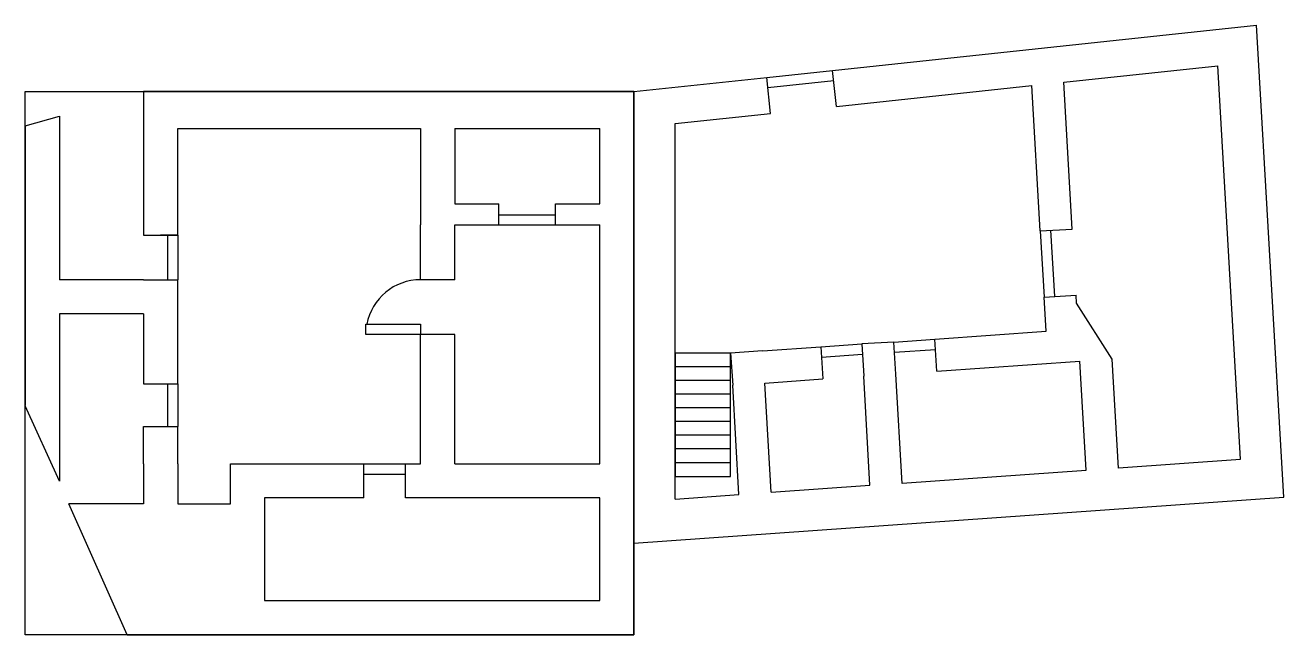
# Model space of a CAD drawing. Header units: metres. Extents: x 14.9 to 33.3, y 9.2 to 18.1.
import ezdxf

# ---------------------------------------------------------------- set-up
doc = ezdxf.new("R2010")
doc.units = ezdxf.units.M
doc.header["$MEASUREMENT"] = 0
for name, color, linetype in [('Escadas', 42, 'Continuous'), ('Ext', 5, 'Continuous'), ('Ext parede Ext', 1, 'Continuous'), ('Int parede Ext', 2, 'Continuous'), ('Parede int', 3, 'Continuous'), ('Patios', 6, 'Continuous'), ('Portas', 4, 'Continuous')]:
    doc.layers.add(name, color=color, linetype=linetype)

msp = doc.modelspace()

# ---------------------------------------------------------------- linework, layer by layer
at = {"layer": 'Escadas'}
for points in [[(24.4, 13.296), (24.4, 11.496), (25.21, 11.496), (25.21, 13.296), (24.4, 13.296)], [(25.21, 13.096), (24.4, 13.096)], [(25.21, 12.896), (24.4, 12.896)], [(25.21, 12.696), (24.4, 12.696)], [(25.21, 12.496), (24.4, 12.496)], [(25.21, 12.296), (24.4, 12.296)], [(25.21, 12.096), (24.4, 12.096)], [(25.21, 11.896), (24.4, 11.896)], [(25.21, 11.696), (24.4, 11.696)]]:
    msp.add_lwpolyline(points, dxfattribs=at)
at = {"layer": 'Ext'}
for p, q in [((26.704, 17.43), (32.9, 18.09)), ((33.3, 11.19), (32.9, 18.09)), ((23.8, 17.12), (25.74, 17.327)), ((14.9, 9.18), (14.9, 17.12)), ((14.9, 17.12), (23.8, 17.12)), ((23.8, 17.12), (23.8, 9.18)), ((23.8, 10.52), (23.8, 17.12)), ((23.8, 10.52), (33.3, 11.19)), ((23.8, 9.18), (14.9, 9.18))]:
    msp.add_line(p, q, dxfattribs=at)
at = {"layer": 'Ext parede Ext'}
for p, q in [((26.704, 17.43), (32.9, 18.09)), ((33.3, 11.19), (32.9, 18.09)), ((23.8, 17.12), (25.74, 17.327)), ((14.9, 17.12), (23.8, 17.12)), ((23.8, 17.12), (16.63, 17.12)), ((23.8, 17.12), (16.63, 17.12)), ((23.8, 9.18), (23.8, 17.12)), ((23.8, 10.52), (23.8, 17.12)), ((14.9, 16.618), (15.4, 16.762)), ((14.9, 16.618), (14.9, 12.53)), ((15.4, 11.428), (14.902, 12.525)), ((16.392, 9.18), (15.539, 11.096)), ((23.8, 10.52), (33.3, 11.19)), ((16.392, 9.18), (23.8, 9.18))]:
    msp.add_line(p, q, dxfattribs=at)
at = {"layer": 'Int parede Ext'}
for p, q in [((30.084, 17.257), (32.333, 17.497)), ((32.667, 11.747), (32.333, 17.497)), ((25.796, 16.8), (25.74, 17.327)), ((26.761, 16.903), (26.704, 17.43)), ((16.63, 17.12), (16.63, 15.02)), ((15.4, 16.762), (15.4, 14.37)), ((21.18, 16.58), (23.3, 16.58)), ((23.3, 15.48), (23.3, 16.58)), ((23.3, 11.68), (23.3, 15.17)), ((15.4, 13.87), (15.4, 11.428)), ((30.881, 11.621), (32.667, 11.747)), ((27.719, 11.398), (30.412, 11.588)), ((25.804, 11.263), (27.25, 11.365)), ((16.63, 11.096), (15.539, 11.096)), ((23.3, 9.68), (23.3, 11.18)), ((18.4, 9.68), (23.3, 9.68))]:
    msp.add_line(p, q, dxfattribs=at)
at = {"layer": 'Parede int'}
for p, q in [((30.208, 15.11), (30.084, 17.257)), ((21.18, 16.58), (21.18, 15.48)), ((21.18, 15.48), (21.825, 15.48)), ((21.825, 15.17), (21.825, 15.48)), ((22.655, 15.48), (23.3, 15.48)), ((22.655, 15.17), (22.655, 15.48)), ((21.18, 14.37), (21.18, 15.17)), ((21.18, 15.17), (21.825, 15.17)), ((22.655, 15.17), (23.3, 15.17)), ((29.739, 15.083), (30.208, 15.11)), ((16.63, 15.02), (17.13, 15.02)), ((16.63, 14.37), (15.4, 14.37)), ((16.63, 14.37), (17.13, 14.37)), ((21.18, 14.37), (20.68, 14.37)), ((29.795, 14.115), (30.264, 14.142)), ((30.271, 14.029), (30.264, 14.142)), ((30.789, 13.207), (30.271, 14.029)), ((16.63, 13.87), (15.4, 13.87)), ((16.63, 13.87), (16.63, 12.846)), ((21.18, 13.57), (20.68, 13.57)), ((21.18, 11.68), (21.18, 13.57)), ((27.627, 12.989), (27.6, 13.459)), ((28.226, 13.032), (28.199, 13.501)), ((26.532, 13.389), (26.559, 12.92)), ((27.131, 13.431), (27.158, 12.962)), ((28.226, 13.032), (30.32, 13.179)), ((30.412, 11.588), (30.32, 13.179)), ((30.882, 11.615), (30.789, 13.207)), ((25.711, 12.86), (26.559, 12.92)), ((27.25, 11.365), (27.158, 12.962)), ((27.72, 11.392), (27.627, 12.989)), ((16.63, 12.846), (17.13, 12.846)), ((25.804, 11.263), (25.711, 12.86)), ((16.63, 11.68), (16.63, 12.226)), ((16.63, 12.226), (17.13, 12.226)), ((16.63, 11.68), (16.63, 11.096)), ((19.85, 11.18), (19.85, 11.68)), ((20.46, 11.18), (20.46, 11.68)), ((21.18, 11.68), (23.3, 11.68)), ((19.85, 11.18), (18.4, 11.18)), ((18.4, 11.18), (18.4, 9.68)), ((23.3, 11.18), (20.46, 11.18))]:
    msp.add_line(p, q, dxfattribs=at)
at = {"layer": 'Patios'}
for p, q in [((26.761, 16.903), (29.615, 17.207)), ((29.739, 15.083), (29.615, 17.207)), ((24.4, 16.651), (25.796, 16.8)), ((17.13, 15.02), (17.13, 16.58)), ((17.13, 16.58), (20.68, 16.58)), ((20.68, 16.58), (20.68, 15.17)), ((24.4, 11.164), (24.4, 16.651)), ((20.68, 14.37), (20.68, 15.17)), ((17.13, 12.846), (17.13, 14.37)), ((29.824, 13.616), (29.795, 14.115)), ((20.68, 11.68), (20.68, 13.57)), ((27.6, 13.459), (27.131, 13.431)), ((28.199, 13.501), (29.824, 13.616)), ((25.678, 13.329), (25.21, 13.296)), ((25.21, 13.296), (25.243, 12.827)), ((25.678, 13.329), (26.532, 13.389)), ((25.335, 11.23), (25.243, 12.827)), ((17.13, 11.68), (17.13, 12.226)), ((17.13, 11.68), (17.13, 11.096)), ((17.9, 11.68), (19.85, 11.68)), ((17.9, 11.096), (17.9, 11.68)), ((20.46, 11.68), (20.68, 11.68)), ((24.4, 11.164), (25.335, 11.23)), ((17.13, 11.096), (17.9, 11.096))]:
    msp.add_line(p, q, dxfattribs=at)
at = {"layer": 'Portas'}
for p, q in [((25.74, 17.327), (26.704, 17.43)), ((25.756, 17.178), (26.72, 17.28)), ((21.825, 15.32), (22.655, 15.32)), ((21.825, 15.17), (22.655, 15.17)), ((29.889, 15.092), (29.945, 14.123)), ((17.13, 15.02), (16.88, 15.02)), ((16.98, 15.02), (16.98, 14.37)), ((17.13, 15.02), (17.13, 14.37)), ((29.739, 15.083), (29.795, 14.115)), ((27.6, 13.459), (28.199, 13.501)), ((26.532, 13.389), (27.131, 13.431)), ((26.542, 13.24), (27.141, 13.282)), ((27.61, 13.309), (28.209, 13.351)), ((16.98, 12.846), (16.98, 12.226)), ((17.13, 12.846), (17.13, 12.226)), ((19.85, 11.68), (20.46, 11.68)), ((19.85, 11.53), (20.46, 11.53))]:
    msp.add_line(p, q, dxfattribs=at)
msp.add_lwpolyline([(19.88, 13.57), (19.88, 13.72), (20.68, 13.72), (20.68, 13.57)], close=True, dxfattribs=at)
msp.add_arc((20.68, 13.57), 0.8, 90, 169.1931, dxfattribs=at)

doc.saveas('drawing.dxf')
